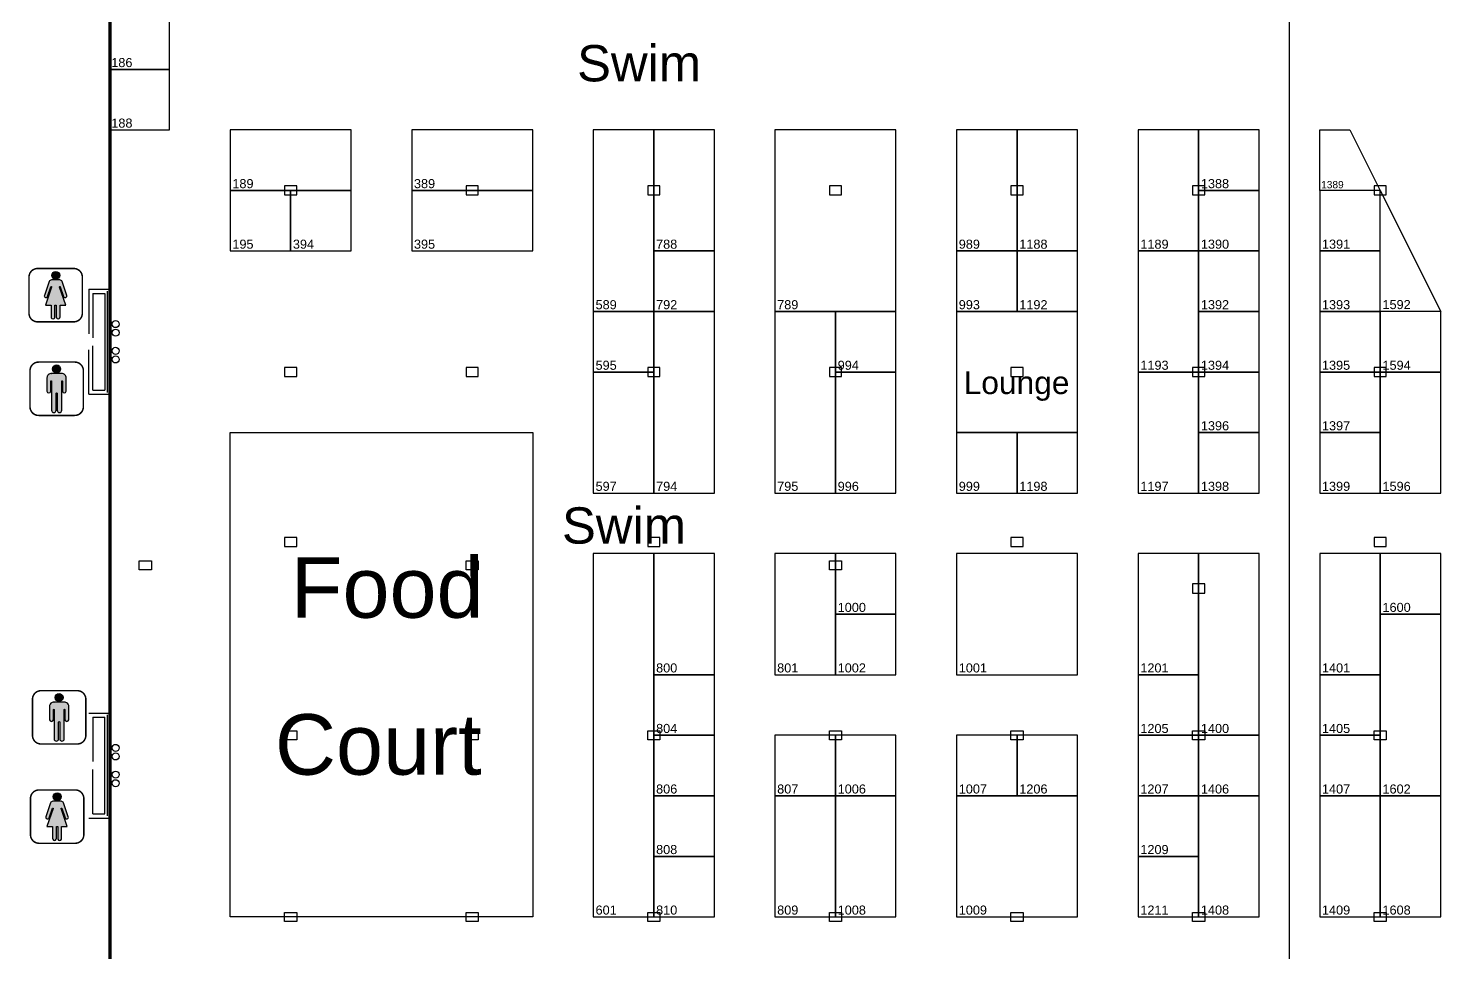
# Model space of a CAD drawing. Extents: x -2543 to 6312, y -522 to 14878.
# Drawn here: x -400 to 2400, y 5449 to 7281 of the extents above; entities that cross this region are included whole.
import ezdxf

# ---------------------------------------------------------------- set-up
doc = ezdxf.new("R2010")
doc.units = 0
doc.header["$LTSCALE"] = 5000
for name, color, linetype in [('BoothNumber', 7, 'Continuous'), ('BoothOutLine', 7, 'Continuous'), ('DRAWINGLAYER', 7, 'Continuous'), ('show_xref', 7, 'Continuous')]:
    doc.layers.add(name, color=color, linetype=linetype)
doc.styles.add('Arial&EBMS', font='Arial', dxfattribs={"height": 1})
doc.styles.add('Arial&EBMS&B', font='Arial', dxfattribs={"height": 1})

# ---------------------------------------------------------------- blocks, each defined once
blk = doc.blocks.new('OCCC Phase V$0$I-Rstmen')
h = blk.add_hatch(color=256)
edge = h.paths.add_edge_path()
edge.add_arc((53.94217236, 22.80841982), 7.86485912, 0, 360.0000000000008)
h = blk.add_hatch(color=256)
edge = h.paths.add_edge_path()
edge.add_line((43.36776537, 13.78728022), (43.63229853, 13.78728022))
edge.add_line((43.63229853, 13.78728022), (43.91094377, 13.78728022))
edge.add_arc((43.63935452745231, 4.867709914520999), 8.923704116063677, 88.2559573455592, 179.9812346534924)
edge.add_line((34.71565089, 4.87063258), (34.71565089, -21.32201987))
edge.add_arc((38.616684235, -20.71828853214634), 3.947474216142326, 188.7974105212529, 351.2025894787488)
edge.add_line((42.51771758, -21.32201987), (42.51771758, -1.25956268))
edge.add_arc((43.214330675, -1.25956268), 0.696613095, 0, 180.0000000000004, ccw=False)
edge.add_line((43.91094377, -1.25956268), (43.91094377, -24.66576273))
edge.add_line((43.91094377, -24.66576273), (43.91094377, -59.21777234))
edge.add_arc((48.36926759, -59.21777234), 4.458323819999997, 180.0000000000004, 360)
edge.add_line((52.82759141, -59.21777234), (52.82759141, -25.78034369))
edge.add_arc((53.942172365, -25.78034369), 1.114580955000001, 0, 180.0000000000004, ccw=False)
edge.add_line((55.05675332, -25.78034369), (55.05675332, -59.21777234))
edge.add_arc((59.51507714, -59.21777234), 4.45832382, 180.0000000000004, 360)
edge.add_line((63.97340096, -59.21777234), (63.97340096, -24.66576273))
edge.add_line((63.97340096, -24.66576273), (63.97340096, -1.25956268))
edge.add_arc((64.670014055, -1.25956268), 0.696613095, 0, 180.0000000000004, ccw=False)
edge.add_line((65.36662715, -1.25956268), (65.36662715, -21.32201987))
edge.add_arc((69.267660495, -20.71828853214634), 3.947474216142326, 188.7974105212529, 351.2025894787488)
edge.add_line((73.16869384, -21.32201987), (73.16869384, 4.87063258))
edge.add_arc((64.24499020254778, 4.867709914520907), 8.923704116063677, 0.0187653465081772, 91.74404265444139)
edge.add_line((63.97340096, 13.78728022), (43.36776537, 13.78728022))
at = {"const_width": 3}
blk.add_lwpolyline([(18.18275073, -69.3598488), (89.92841465, -69.3598488, 0.41421356), (106.92080873, -52.36745471), (106.92080873, 19.3782092, 0.41421356), (89.92841465, 36.37060329), (18.18275073, 36.37060329, 0.41421356), (1.19035665, 19.3782092), (1.19035665, -52.36745471, 0.41421356)], format="xyb", close=True, dxfattribs=at)
blk.add_lwpolyline([(43.63229853, 13.78728022), (43.91094377, 13.78728022, 0.42306085), (34.71565089, 4.87063258), (34.71565089, -21.32201987, 0.85714286), (42.51771758, -21.32201987), (42.51771758, -1.25956268, -1), (43.91094377, -1.25956268), (43.91094377, -24.66576273), (43.91094377, -59.21777234, 1), (52.82759141, -59.21777234), (52.82759141, -25.78034369, -1), (55.05675332, -25.78034369), (55.05675332, -59.21777234, 1), (63.97340096, -59.21777234), (63.97340096, -24.66576273), (63.97340096, -1.25956268, -1), (65.36662715, -1.25956268), (65.36662715, -21.32201987, 0.85714286), (73.16869384, -21.32201987), (73.16869384, 4.87063258, 0.42306085), (63.97340096, 13.78728022), (43.36776537, 13.78728022)], format="xyb", close=True)
blk.add_circle((53.94217236, 22.80841982), 7.86485912)
blk = doc.blocks.new('OCCC Phase V$0$I-Rstwmn')
h = blk.add_hatch(color=256)
edge = h.paths.add_edge_path()
edge.add_arc((54.12200597, 22.72633557), 7.79171646, 0, 360.0000000000008)
h = blk.add_hatch(color=256)
edge = h.paths.add_edge_path()
edge.add_line((61.79568616, -0.52068365), (74.05477473, -36.12366201))
edge.add_line((74.05477473, -36.12366201), (62.64704409, -36.12366201))
edge.add_line((62.64704409, -36.12366201), (62.64704409, -59.29985659))
edge.add_arc((58.94181551, -59.98934580506506), 3.768834595433958, -190.54134138529582, 10.54134138529588, ccw=False)
edge.add_line((55.23658693, -59.29985659), (55.23658693, -36.12366201))
edge.add_line((55.23658693, -36.12366201), (53.85041677, -36.12366201))
edge.add_line((53.85041677, -36.12366201), (52.46424661, -36.12366201))
edge.add_line((52.46424661, -36.12366201), (52.46424661, -59.29985659))
edge.add_arc((48.75901802999999, -59.98934580506506), 3.768834595433958, -190.54134138529582, 10.54134138529588, ccw=False)
edge.add_line((45.05378945, -59.29985659), (45.05378945, -36.12366201))
edge.add_line((45.05378945, -36.12366201), (33.64605881, -36.12366201))
edge.add_line((33.64605881, -36.12366201), (45.90514737, -0.52068365))
edge.add_arc((45.24695481802243, -0.3125303474150642), 0.6903225571106276, 342.4504485692472, 519.5495513730091)
edge.add_line((44.60014004, -0.07133359), (38.02170285, -19.17650245))
edge.add_arc((34.86522467057643, -17.93430531251272), 3.392109701286016, 163.4815705511478, 338.5184294105334, ccw=False)
edge.add_line((31.613113, -16.969848), (41.0576729, 10.45914558))
edge.add_arc((45.60846772432711, 8.892181227520654), 4.813014732479354, 89.99999999999437, 160.9999996392767, ccw=False)
edge.add_line((45.60846769, 13.70519596), (53.85041677, 13.70519596))
edge.add_line((53.85041677, 13.70519596), (62.09236584, 13.70519596))
edge.add_arc((62.09236581067292, 8.89218122051089), 4.813014739489101, 19.00000042024533, 89.99999999999437, ccw=False)
edge.add_line((66.64316064, 10.45914558), (76.08772053, -16.969848))
edge.add_arc((72.83560886442355, -17.93430531272942), 3.392109696553987, -158.51842938301013, 16.518429476373626, ccw=False)
edge.add_line((69.67913069, -19.17650245), (63.10069349, -0.07133359))
edge.add_arc((62.45387871197757, -0.312530347415064), 0.6903225571106243, 20.45044862699087, 197.5495514307545)
at = {"const_width": 3}
blk.add_lwpolyline([(18.11510496, -69.44193305), (89.86076888, -69.44193305, 0.41421356), (106.85316297, -52.44953897), (106.85316297, 19.29612495, 0.41421356), (89.86076888, 36.28851904), (18.11510496, 36.28851904, 0.41421356), (1.12271088, 19.29612495), (1.12271088, -52.44953897, 0.41421356)], format="xyb", close=True, dxfattribs=at)
blk.add_lwpolyline([(61.79568616, -0.52068365, -0.975), (63.10069349, -0.07133359), (69.67913069, -19.17650245, 0.9576), (76.08772053, -16.969848), (66.64316064, 10.45914558, 0.32010252), (62.09236584, 13.70519596), (53.85041677, 13.70519596), (45.60846769, 13.70519596, 0.32010252), (41.0576729, 10.45914558), (31.613113, -16.969848, 0.9576), (38.02170285, -19.17650245), (44.60014004, -0.07133359, -0.975), (45.90514737, -0.52068365), (33.64605881, -36.12366201), (45.05378945, -36.12366201), (45.05378945, -59.29985659, 1.20325203), (52.46424661, -59.29985659), (52.46424661, -36.12366201), (53.85041677, -36.12366201), (55.23658693, -36.12366201), (55.23658693, -59.29985659, 1.20325203), (62.64704409, -59.29985659), (62.64704409, -36.12366201), (74.05477473, -36.12366201)], format="xyb", close=True)
blk.add_circle((54.12200597, 22.72633557), 7.79171646)
blk = doc.blocks.new('FACILITY_X0000198')
at = {"layer": 'show_xref', "color": 0}
for p, q in [((-240, -236), (-240, 12716)), ((-238, -238), (-238, 12718)), ((-236, -236), (-236, 12716)), ((-240, 6828), (-240, 7348)), ((132, 6969), (108, 6969)), ((108, 6969), (108, 6951)), ((108, 6951), (132, 6951)), ((132, 6951), (132, 6969)), ((132, 6969), (132, 6969)), ((492, 6969), (468, 6969)), ((468, 6969), (468, 6951)), ((468, 6951), (492, 6951)), ((492, 6951), (492, 6969)), ((492, 6969), (492, 6969)), ((852, 6969), (828, 6969)), ((828, 6969), (828, 6951)), ((828, 6951), (852, 6951)), ((852, 6951), (852, 6969)), ((852, 6969), (852, 6969)), ((1212, 6969), (1188, 6969)), ((1188, 6969), (1188, 6951)), ((1188, 6951), (1212, 6951)), ((1212, 6951), (1212, 6969)), ((1212, 6969), (1212, 6969)), ((1572, 6969), (1548, 6969)), ((1548, 6969), (1548, 6951)), ((1548, 6951), (1572, 6951)), ((1572, 6951), (1572, 6969)), ((1572, 6969), (1572, 6969)), ((1932, 6969), (1908, 6969)), ((1908, 6969), (1908, 6951)), ((1908, 6951), (1932, 6951)), ((1932, 6951), (1932, 6969)), ((1932, 6969), (1932, 6969)), ((2292, 6969), (2268, 6969)), ((2268, 6969), (2268, 6951)), ((2268, 6951), (2292, 6951)), ((2292, 6951), (2292, 6969)), ((2292, 6969), (2292, 6969)), ((-280, 6764), (-280, 6676)), ((-280, 6764), (-240, 6764)), ((-272, 6756), (-272, 6668)), ((-272, 6756), (-248, 6756)), ((-248, 6756), (-248, 6564)), ((-244, 6760.45365008), (-244, 6559.41221046)), ((-240, 6764), (-240, 6556)), ((-233.320875, 6697.999875), (-239.5, 6697.999875)), ((-233.320875, 6691.999875), (-239.5, 6691.999875)), ((-233.320875, 6680.999875), (-239.5, 6680.999875)), ((-233.320875, 6674.999875), (-239.5, 6674.999875)), ((-280, 6556), (-280, 6644)), ((-272, 6564), (-272, 6652)), ((-233.320875, 6645.000125), (-239.5, 6645.000125)), ((-233.320875, 6639.000125), (-239.5, 6639.000125)), ((-233.320875, 6628.000125), (-239.5, 6628.000125)), ((-233.320875, 6622.000125), (-239.5, 6622.000125)), ((132, 6609), (108, 6609)), ((108, 6609), (108, 6591)), ((132, 6591), (132, 6609)), ((132, 6609), (132, 6609)), ((492, 6609), (468, 6609)), ((468, 6609), (468, 6591)), ((492, 6591), (492, 6609)), ((492, 6609), (492, 6609)), ((852, 6609), (828, 6609)), ((828, 6609), (828, 6591)), ((852, 6591), (852, 6609)), ((852, 6609), (852, 6609)), ((1212, 6609), (1188, 6609)), ((1188, 6609), (1188, 6591)), ((1212, 6591), (1212, 6609)), ((1212, 6609), (1212, 6609)), ((1572, 6609), (1548, 6609)), ((1548, 6609), (1548, 6591)), ((1572, 6591), (1572, 6609)), ((1572, 6609), (1572, 6609)), ((1932, 6609), (1908, 6609)), ((1908, 6609), (1908, 6591)), ((1932, 6591), (1932, 6609)), ((1932, 6609), (1932, 6609)), ((2292, 6609), (2268, 6609)), ((2268, 6609), (2268, 6591)), ((2292, 6591), (2292, 6609)), ((2292, 6609), (2292, 6609)), ((108, 6591), (132, 6591)), ((468, 6591), (492, 6591)), ((828, 6591), (852, 6591)), ((1188, 6591), (1212, 6591)), ((1548, 6591), (1572, 6591)), ((1908, 6591), (1932, 6591)), ((2268, 6591), (2292, 6591)), ((-280, 6556), (-240, 6556)), ((-272, 6564), (-248, 6564)), ((-240, 6492), (-240, 5988)), ((132, 6272), (108, 6272)), ((108, 6272), (108, 6254)), ((108, 6254), (132, 6254)), ((132, 6254), (132, 6272)), ((132, 6272), (132, 6272)), ((852, 6272), (828, 6272)), ((828, 6272), (828, 6254)), ((828, 6254), (852, 6254)), ((852, 6254), (852, 6272)), ((852, 6272), (852, 6272)), ((1572, 6272), (1548, 6272)), ((1548, 6272), (1548, 6254)), ((1548, 6254), (1572, 6254)), ((1572, 6254), (1572, 6272)), ((1572, 6272), (1572, 6272)), ((2292, 6272), (2268, 6272)), ((2268, 6272), (2268, 6254)), ((2268, 6254), (2292, 6254)), ((2292, 6254), (2292, 6272)), ((2292, 6272), (2292, 6272)), ((-180, 6208), (-180, 6226)), ((-180, 6226), (-156, 6226)), ((-156, 6226), (-156, 6208)), ((468, 6208), (468, 6226)), ((468, 6226), (492, 6226)), ((492, 6226), (492, 6208)), ((1188, 6208), (1188, 6226)), ((1188, 6226), (1212, 6226)), ((1212, 6226), (1212, 6208)), ((-156, 6208), (-180, 6208)), ((-156, 6208), (-156, 6208)), ((492, 6208), (468, 6208)), ((492, 6208), (492, 6208)), ((1212, 6208), (1188, 6208)), ((1212, 6208), (1212, 6208)), ((1932, 6180), (1908, 6180)), ((1908, 6180), (1908, 6162)), ((1908, 6162), (1932, 6162)), ((1932, 6162), (1932, 6180)), ((1932, 6180), (1932, 6180)), ((-280, 5924), (-240, 5924)), ((-272, 5916), (-272, 5828)), ((-272, 5916), (-248, 5916)), ((-248, 5724), (-248, 5916)), ((-244, 5920.29924355), (-244, 5720.4988008)), ((-240, 5716), (-240, 5924)), ((108, 5871), (108, 5889)), ((108, 5889), (132, 5889)), ((132, 5889), (132, 5871)), ((468, 5871), (468, 5889)), ((468, 5889), (492, 5889)), ((492, 5889), (492, 5871)), ((828, 5871), (828, 5889)), ((828, 5889), (852, 5889)), ((852, 5889), (852, 5871)), ((1188, 5871), (1188, 5889)), ((1188, 5889), (1212, 5889)), ((1212, 5889), (1212, 5871)), ((1548, 5871), (1548, 5889)), ((1548, 5889), (1572, 5889)), ((1572, 5889), (1572, 5871)), ((1908, 5871), (1908, 5889)), ((1908, 5889), (1932, 5889)), ((1932, 5889), (1932, 5871)), ((2268, 5871), (2268, 5889)), ((2268, 5889), (2292, 5889)), ((2292, 5889), (2292, 5871)), ((-233.320875, 5857.999875), (-239.5, 5857.999875)), ((132, 5871), (108, 5871)), ((132, 5871), (132, 5871)), ((492, 5871), (468, 5871)), ((492, 5871), (492, 5871)), ((852, 5871), (828, 5871)), ((852, 5871), (852, 5871)), ((1212, 5871), (1188, 5871)), ((1212, 5871), (1212, 5871)), ((1572, 5871), (1548, 5871)), ((1572, 5871), (1572, 5871)), ((1932, 5871), (1908, 5871)), ((1932, 5871), (1932, 5871)), ((2292, 5871), (2268, 5871)), ((2292, 5871), (2292, 5871)), ((-233.320875, 5851.999875), (-239.5, 5851.999875)), ((-233.320875, 5840.999875), (-239.5, 5840.999875)), ((-233.320875, 5834.999875), (-239.5, 5834.999875)), ((-272, 5724), (-272, 5812)), ((-233.320875, 5805.000125), (-239.5, 5805.000125)), ((-233.320875, 5799.000125), (-239.5, 5799.000125)), ((-233.320875, 5788.000125), (-239.5, 5788.000125)), ((-233.320875, 5782.000125), (-239.5, 5782.000125)), ((-280, 5716), (-240, 5716)), ((-272, 5724), (-248, 5724)), ((-240, 5652), (-240, 5132)), ((108, 5511), (108, 5529)), ((108, 5529), (132, 5529)), ((132, 5529), (132, 5511)), ((468, 5511), (468, 5529)), ((468, 5529), (492, 5529)), ((492, 5529), (492, 5511)), ((828, 5511), (828, 5529)), ((828, 5529), (852, 5529)), ((852, 5529), (852, 5511)), ((1188, 5511), (1188, 5529)), ((1188, 5529), (1212, 5529)), ((1212, 5529), (1212, 5511)), ((1548, 5511), (1548, 5529)), ((1548, 5529), (1572, 5529)), ((1572, 5529), (1572, 5511)), ((1908, 5511), (1908, 5529)), ((1908, 5529), (1932, 5529)), ((1932, 5529), (1932, 5511)), ((2268, 5511), (2268, 5529)), ((2268, 5529), (2292, 5529)), ((2292, 5529), (2292, 5511)), ((132, 5511), (108, 5511)), ((132, 5511), (132, 5511)), ((492, 5511), (468, 5511)), ((492, 5511), (492, 5511)), ((852, 5511), (828, 5511)), ((852, 5511), (852, 5511)), ((1212, 5511), (1188, 5511)), ((1212, 5511), (1212, 5511)), ((1572, 5511), (1548, 5511)), ((1572, 5511), (1572, 5511)), ((1932, 5511), (1908, 5511)), ((1932, 5511), (1932, 5511)), ((2292, 5511), (2268, 5511)), ((2292, 5511), (2292, 5511))]:
    blk.add_line(p, q, dxfattribs=at)
for points in [[(-239.5, 6703.999875), (-240, 6703.999875), (-240, 6668.999875), (-239.5, 6668.999875), (-239.5, 6703.999875)], [(-239.5, 6616.000125), (-240, 6616.000125), (-240, 6651.000125), (-239.5, 6651.000125), (-239.5, 6616.000125)], [(-239.5, 5863.999875), (-240, 5863.999875), (-240, 5828.999875), (-239.5, 5828.999875), (-239.5, 5863.999875)], [(-239.5, 5776.000125), (-240, 5776.000125), (-240, 5811.000125), (-239.5, 5811.000125), (-239.5, 5776.000125)]]:
    blk.add_lwpolyline(points, close=True, dxfattribs=at)
for centre in [(-226.99636327, 6694.99997254), (-226.99636327, 6677.99997254), (-226.99636327, 6642.00002746), (-226.99636327, 6625.00002746), (-226.99636327, 5854.99997254), (-226.99636327, 5837.99997254), (-226.99636327, 5802.00002746), (-226.99636327, 5785.00002746)]:
    blk.add_circle(centre, 7, dxfattribs=at)
for name, p in [('OCCC Phase V$0$I-Rstwmn', (-399.75918494, 6768.95521907)), ('OCCC Phase V$0$I-Rstmen', (-397.81810576, 6583.40601272)), ('OCCC Phase V$0$I-Rstmen', (-392.88334812, 5932.05967381)), ('OCCC Phase V$0$I-Rstwmn', (-396.83773121, 5735.36044915))]:
    blk.add_blockref(name, p, dxfattribs=at)

msp = doc.modelspace()

# ---------------------------------------------------------------- linework, layer by layer
at = {"layer": 'BoothOutLine'}
for points in [[(-240, 7320), (-240, 7200), (-120, 7200), (-120, 7320), (-240, 7320)], [(-240, 7200), (-240, 7080), (-120, 7080), (-120, 7200), (-240, 7200)], [(0, 7080), (0, 6960), (240, 6960), (240, 7080), (0, 7080)], [(360, 7080), (360, 6960), (600, 6960), (600, 7080), (360, 7080)], [(720, 7080), (720, 6720), (840, 6720), (840, 7080), (720, 7080)], [(840, 7080), (840, 6840), (960, 6840), (960, 7080), (840, 7080)], [(1080, 7080), (1080, 6720), (1320, 6720), (1320, 7080), (1080, 7080)], [(1440, 7080), (1440, 6840), (1560, 6840), (1560, 7080), (1440, 7080)], [(1560, 7080), (1560, 6840), (1680, 6840), (1680, 7080), (1560, 7080)], [(1800, 7080), (1800, 6840), (1920, 6840), (1920, 7080), (1800, 7080)], [(1920, 7080), (1920, 6960), (2040, 6960), (2040, 7080), (1920, 7080)], [(2219.52, 7080), (2280, 6960), (2160, 6960), (2160, 7080), (2219.52, 7080)], [(0, 6960), (0, 6840), (120, 6840), (120, 6960), (0, 6960)], [(120, 6960), (120, 6840), (240, 6840), (240, 6960), (120, 6960)], [(360, 6960), (360, 6840), (600, 6840), (600, 6960), (360, 6960)], [(1920, 6960), (1920, 6840), (2040, 6840), (2040, 6960), (1920, 6960)], [(2160, 6960), (2160, 6840), (2280, 6840), (2280, 6960), (2160, 6960)], [(2280, 6720), (2280, 6960), (2400, 6720), (2280, 6720)], [(840, 6840), (840, 6720), (960, 6720), (960, 6840), (840, 6840)], [(1440, 6840), (1440, 6720), (1560, 6720), (1560, 6840), (1440, 6840)], [(1560, 6840), (1560, 6720), (1680, 6720), (1680, 6840), (1560, 6840)], [(1800, 6840), (1800, 6600), (1920, 6600), (1920, 6840), (1800, 6840)], [(1920, 6840), (1920, 6720), (2040, 6720), (2040, 6840), (1920, 6840)], [(2160, 6840), (2160, 6720), (2280, 6720), (2280, 6840), (2160, 6840)], [(720, 6720), (720, 6600), (840, 6600), (840, 6720), (720, 6720)], [(840, 6720), (840, 6360), (960, 6360), (960, 6720), (840, 6720)], [(1080, 6720), (1080, 6360), (1200, 6360), (1200, 6720), (1080, 6720)], [(1200, 6720), (1200, 6600), (1320, 6600), (1320, 6720), (1200, 6720)], [(1920, 6720), (1920, 6600), (2040, 6600), (2040, 6720), (1920, 6720)], [(2160, 6720), (2160, 6600), (2280, 6600), (2280, 6720), (2160, 6720)], [(2280, 6720), (2280, 6600), (2400, 6600), (2400, 6720), (2280, 6720)], [(720, 6600), (720, 6360), (840, 6360), (840, 6600), (720, 6600)], [(1200, 6600), (1200, 6360), (1320, 6360), (1320, 6600), (1200, 6600)], [(1800, 6600), (1800, 6360), (1920, 6360), (1920, 6600), (1800, 6600)], [(1920, 6600), (1920, 6480), (2040, 6480), (2040, 6600), (1920, 6600)], [(2160, 6600), (2160, 6480), (2280, 6480), (2280, 6600), (2160, 6600)], [(2280, 6600), (2280, 6360), (2400, 6360), (2400, 6600), (2280, 6600)], [(1440, 6480), (1440, 6360), (1560, 6360), (1560, 6480), (1440, 6480)], [(1560, 6480), (1560, 6360), (1680, 6360), (1680, 6480), (1560, 6480)], [(1920, 6480), (1920, 6360), (2040, 6360), (2040, 6480), (1920, 6480)], [(2160, 6480), (2160, 6360), (2280, 6360), (2280, 6480), (2160, 6480)], [(720, 6240), (720, 5520), (840, 5520), (840, 6240), (720, 6240)], [(840, 6240), (840, 6000), (960, 6000), (960, 6240), (840, 6240)], [(1080, 6240), (1080, 6000), (1200, 6000), (1200, 6240), (1080, 6240)], [(1200, 6240), (1200, 6120), (1320, 6120), (1320, 6240), (1200, 6240)], [(1440, 6240), (1440, 6000), (1680, 6000), (1680, 6240), (1440, 6240)], [(1800, 6240), (1800, 6000), (1920, 6000), (1920, 6240), (1800, 6240)], [(1920, 6240), (1920, 5880), (2040, 5880), (2040, 6240), (1920, 6240)], [(2160, 6240), (2160, 6000), (2280, 6000), (2280, 6240), (2160, 6240)], [(2280, 6240), (2280, 6120), (2400, 6120), (2400, 6240), (2280, 6240)], [(1200, 6120), (1200, 6000), (1320, 6000), (1320, 6120), (1200, 6120)], [(2280, 6120), (2280, 5760), (2400, 5760), (2400, 6120), (2280, 6120)], [(840, 6000), (840, 5880), (960, 5880), (960, 6000), (840, 6000)], [(1800, 6000), (1800, 5880), (1920, 5880), (1920, 6000), (1800, 6000)], [(2160, 6000), (2160, 5880), (2280, 5880), (2280, 6000), (2160, 6000)], [(840, 5880), (840, 5760), (960, 5760), (960, 5880), (840, 5880)], [(1080, 5880), (1080, 5760), (1200, 5760), (1200, 5880), (1080, 5880)], [(1200, 5880), (1200, 5760), (1320, 5760), (1320, 5880), (1200, 5880)], [(1440, 5880), (1440, 5760), (1560, 5760), (1560, 5880), (1440, 5880)], [(1560, 5880), (1560, 5760), (1680, 5760), (1680, 5880), (1560, 5880)], [(1800, 5880), (1800, 5760), (1920, 5760), (1920, 5880), (1800, 5880)], [(1920, 5880), (1920, 5760), (2040, 5760), (2040, 5880), (1920, 5880)], [(2160, 5880), (2160, 5760), (2280, 5760), (2280, 5880), (2160, 5880)], [(840, 5760), (840, 5640), (960, 5640), (960, 5760), (840, 5760)], [(1080, 5760), (1080, 5520), (1200, 5520), (1200, 5760), (1080, 5760)], [(1200, 5760), (1200, 5520), (1320, 5520), (1320, 5760), (1200, 5760)], [(1440, 5760), (1440, 5520), (1680, 5520), (1680, 5760), (1440, 5760)], [(1800, 5760), (1800, 5640), (1920, 5640), (1920, 5760), (1800, 5760)], [(1920, 5760), (1920, 5520), (2040, 5520), (2040, 5760), (1920, 5760)], [(2160, 5760), (2160, 5520), (2280, 5520), (2280, 5760), (2160, 5760)], [(2280, 5760), (2280, 5520), (2400, 5520), (2400, 5760), (2280, 5760)], [(840, 5640), (840, 5520), (960, 5520), (960, 5640), (840, 5640)], [(1800, 5640), (1800, 5520), (1920, 5520), (1920, 5640), (1800, 5640)]]:
    msp.add_lwpolyline(points, close=True, dxfattribs=at)
at = {"layer": 'DRAWINGLAYER', "color": 5, "true_color": 0x0000ff}
msp.add_line((2100, 5400), (2100, 7560), dxfattribs=at)
at = {"layer": 'DRAWINGLAYER'}
for points in [[(1440, 6720), (1440, 6480), (1680, 6480), (1680, 6720)], [(600, 6480), (600, 5520), (0, 5520), (0, 6480)]]:
    msp.add_lwpolyline(points, close=True, dxfattribs=at)

# ---------------------------------------------------------------- block references
msp.add_blockref('FACILITY_X0000198', (0, 0))

# ---------------------------------------------------------------- texts
at = {"layer": 'BoothNumber', "style": 'Arial&EBMS'}
for s, height, p in [('186', 18, (-235.5, 7204.5)), ('188', 18, (-235.5, 7084.5)), ('189', 18, (4.5, 6964.5)), ('389', 18, (364.5, 6964.5)), ('1388', 18, (1924.5, 6964.5)), ('1389', 14.4, (2162.862190812721, 6964.26148409894)), ('195', 18, (4.5, 6844.5)), ('394', 18, (124.5, 6844.5)), ('395', 18, (364.5, 6844.5)), ('788', 18, (844.5, 6844.5)), ('989', 18, (1444.5, 6844.5)), ('1188', 18, (1564.5, 6844.5)), ('1189', 18, (1804.5, 6844.5)), ('1390', 18, (1924.5, 6844.5)), ('1391', 18, (2164.5, 6844.5)), ('589', 18, (724.5, 6724.5)), ('792', 18, (844.5, 6724.5)), ('789', 18, (1084.5, 6724.5)), ('993', 18, (1444.5, 6724.5)), ('1192', 18, (1564.5, 6724.5)), ('1392', 18, (1924.5, 6724.5)), ('1393', 18, (2164.5, 6724.5)), ('1592', 18, (2284.494699646643, 6724.791519434629)), ('595', 18, (724.5, 6604.5)), ('994', 18, (1204.5, 6604.5)), ('1193', 18, (1804.5, 6604.5)), ('1394', 18, (1924.5, 6604.5)), ('1395', 18, (2164.5, 6604.5)), ('1594', 18, (2284.5, 6604.5)), ('1396', 18, (1924.5, 6484.5)), ('1397', 18, (2164.5, 6484.5)), ('597', 18, (724.5, 6364.5)), ('794', 18, (844.5, 6364.5)), ('795', 18, (1084.5, 6364.5)), ('996', 18, (1204.5, 6364.5)), ('999', 18, (1444.5, 6364.5)), ('1198', 18, (1564.5, 6364.5)), ('1197', 18, (1804.5, 6364.5)), ('1398', 18, (1924.5, 6364.5)), ('1399', 18, (2164.5, 6364.5)), ('1596', 18, (2284.5, 6364.5)), ('1000', 18, (1204.5, 6124.5)), ('1600', 18, (2284.5, 6124.5)), ('800', 18, (844.5, 6004.5)), ('801', 18, (1084.5, 6004.5)), ('1002', 18, (1204.5, 6004.5)), ('1001', 18, (1444.5, 6004.5)), ('1201', 18, (1804.5, 6004.5)), ('1401', 18, (2164.5, 6004.5)), ('804', 18, (844.5, 5884.5)), ('1205', 18, (1804.5, 5884.5)), ('1400', 18, (1924.5, 5884.5)), ('1405', 18, (2164.5, 5884.5)), ('806', 18, (844.5, 5764.5)), ('807', 18, (1084.5, 5764.5)), ('1006', 18, (1204.5, 5764.5)), ('1007', 18, (1444.5, 5764.5)), ('1206', 18, (1564.5, 5764.5)), ('1207', 18, (1804.5, 5764.5)), ('1406', 18, (1924.5, 5764.5)), ('1407', 18, (2164.5, 5764.5)), ('1602', 18, (2284.5, 5764.5)), ('808', 18, (844.5, 5644.5)), ('1209', 18, (1804.5, 5644.5)), ('601', 18, (724.5, 5524.5)), ('810', 18, (844.5, 5524.5)), ('809', 18, (1084.5, 5524.5)), ('1008', 18, (1204.5, 5524.5)), ('1009', 18, (1444.5, 5524.5)), ('1211', 18, (1804.5, 5524.5)), ('1408', 18, (1924.5, 5524.5)), ('1409', 18, (2164.5, 5524.5)), ('1608', 18, (2284.5, 5524.5))]:
    msp.add_text(s, height=height, dxfattribs=at).set_placement(p)
at = {"layer": 'DRAWINGLAYER', "color": 5, "true_color": 0x0000ff, "style": 'Arial&EBMS&B'}
for p in [(687.9505517442909, 7176.163204729968), (657.997592425379, 6259.842124654505)]:
    msp.add_text('Swim', height=72, dxfattribs=at).set_placement(p)
at = {"layer": 'DRAWINGLAYER', "color": 178, "true_color": 0x000000, "style": 'Arial&EBMS&B'}
for s, height, p in [('Lounge', 45, (1454.199094599946, 6556.386860294412)), ('Food', 120, (120.4548599907453, 6112.975915521059)), ('Court', 120, (88.86942723755433, 5801.821536121291))]:
    msp.add_text(s, height=height, dxfattribs=at).set_placement(p)

doc.saveas('drawing.dxf')
